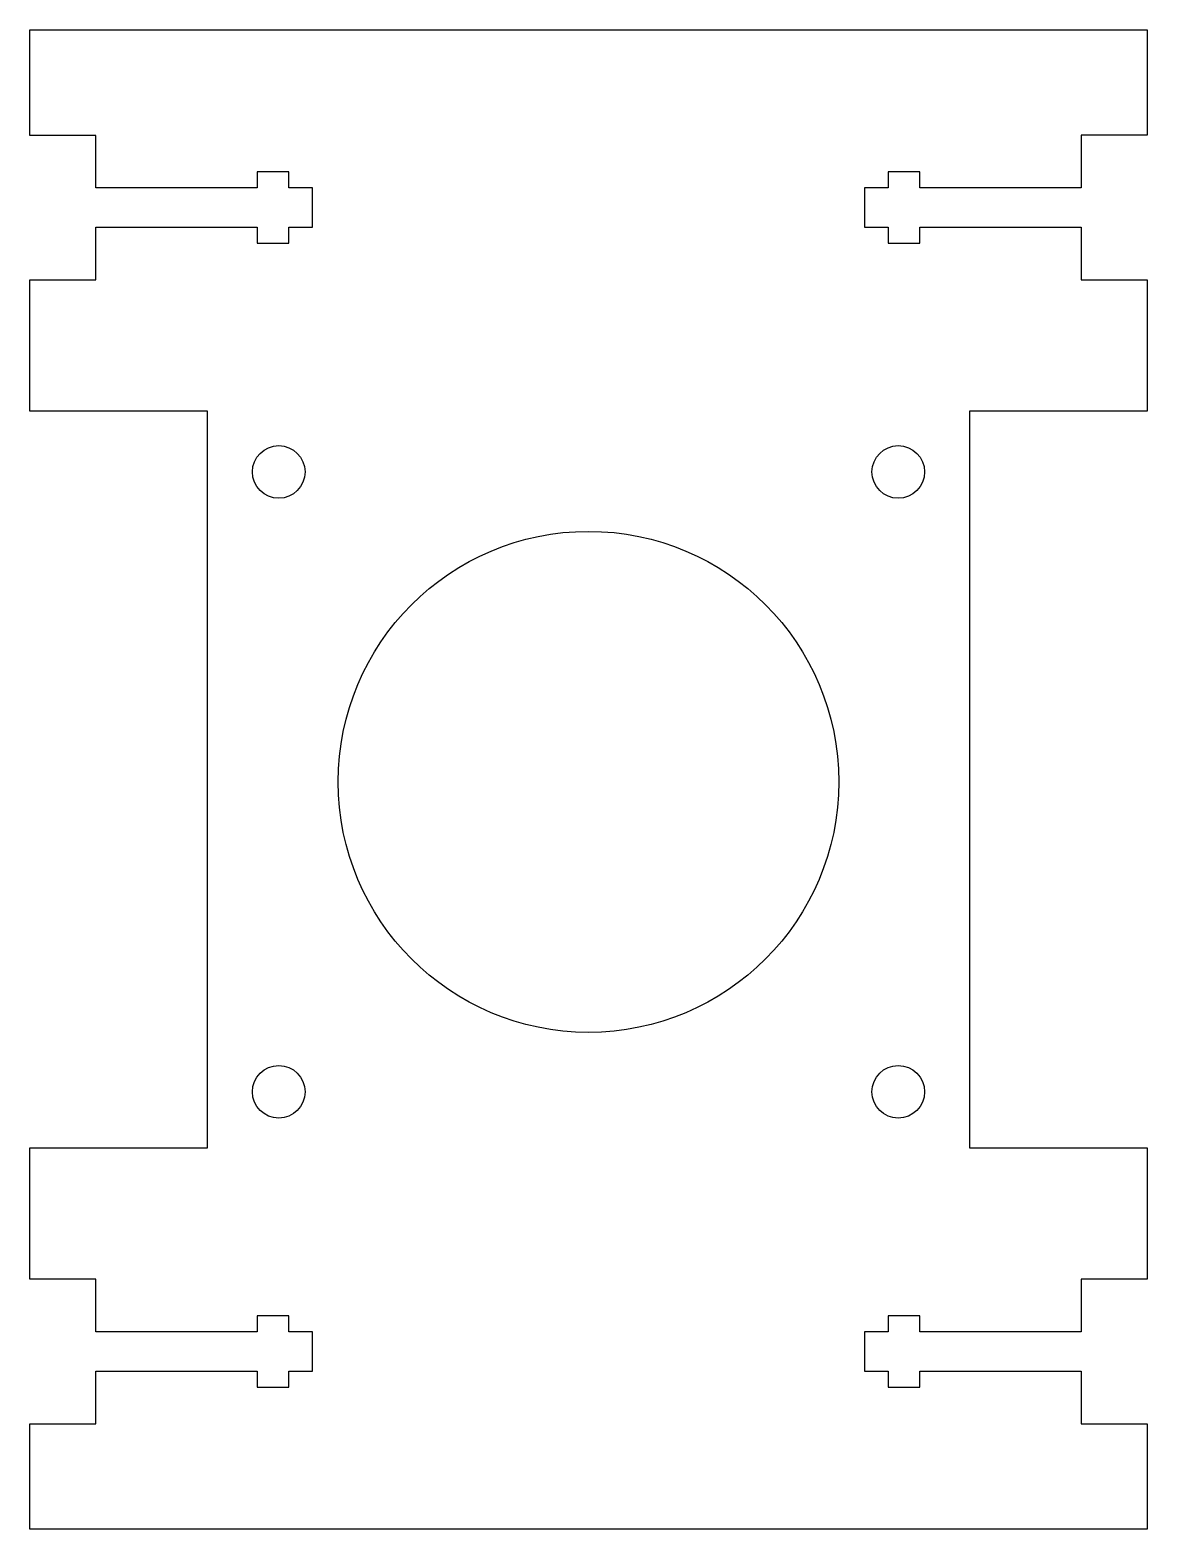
# Model space of a CAD drawing. Header units: millimetres. Extents: x -80 to 6, y 38 to 152.
import ezdxf

# ---------------------------------------------------------------- set-up
doc = ezdxf.new("R2010")
doc.units = ezdxf.units.MM
doc.layers.get('0').update_dxf_attribs({"linetype": 'CONTINUOUS'})

msp = doc.modelspace()

# ---------------------------------------------------------------- linework, layer by layer
msp.add_lwpolyline([(-74.5, 137), (-62.2, 137), (-62.2, 135.8), (-59.8, 135.8), (-59.8, 137), (-58, 137), (-58, 140), (-59.8, 140), (-59.8, 141.2), (-62.2, 141.2), (-62.2, 140), (-74.5, 140), (-74.5, 143.97), (-79.5, 143.97), (-79.5, 152), (5.5, 152), (5.5, 144), (0.5, 144), (0.5, 140), (-11.8, 140), (-11.8, 141.2), (-14.2, 141.2), (-14.2, 140), (-16, 140), (-16, 137), (-14.2, 137), (-14.2, 135.8), (-11.8, 135.8), (-11.8, 137), (0.5, 137), (0.5, 133), (5.5, 133), (5.5, 123), (-8, 123), (-8, 67), (5.5, 67), (5.5, 57), (0.5, 57), (0.5, 53), (-11.8, 53), (-11.8, 54.2), (-14.2, 54.2), (-14.2, 53), (-16, 53), (-16, 50), (-14.2, 50), (-14.2, 48.8), (-11.8, 48.8), (-11.8, 50), (0.5, 50), (0.5, 46), (5.5, 46), (5.5, 38), (-79.5, 38), (-79.5, 46), (-74.5, 46), (-74.5, 50), (-62.2, 50), (-62.2, 48.8), (-59.8, 48.8), (-59.8, 50), (-58, 50), (-58, 53), (-59.8, 53), (-59.8, 54.2), (-62.2, 54.2), (-62.2, 53), (-74.5, 53), (-74.5, 57), (-79.5, 57), (-79.5, 67), (-66, 67), (-66, 123), (-79.5, 123), (-79.5, 133), (-74.5, 133)], close=True)
for centre, radius in [((-60.57, 118.39), 2), ((-13.43, 118.39), 2), ((-37, 94.82), 19.05), ((-60.57, 71.25), 2), ((-13.43, 71.25), 2)]:
    msp.add_circle(centre, radius)

doc.saveas('drawing.dxf')
